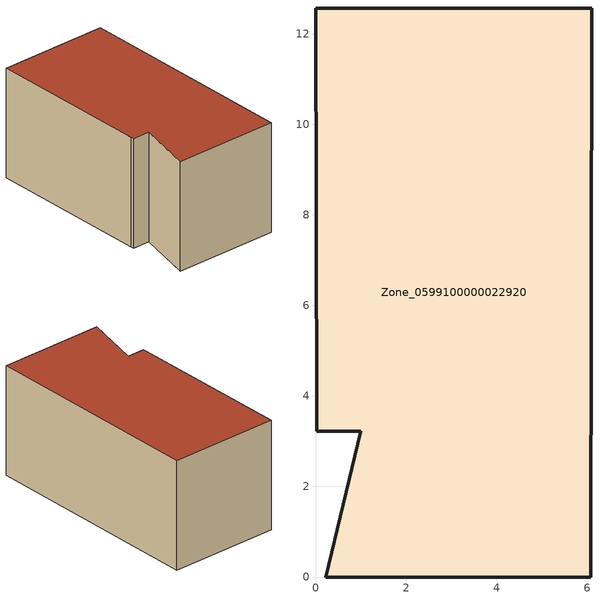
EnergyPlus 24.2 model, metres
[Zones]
Zone_0599100000022920
 floor ground (C_G): 0.22,0 0.99,3.22 0.02,3.22 0.02,3.42 0,12.57 6.09,12.57 6.08,0 z0
 wall outside (C_F): 0.22,0 6.08,0 6.09,12.57 0,12.57 0.02,3.42 0.02,3.22 0.99,3.22 0.22,0 z0:6.09
 roof outside (C_R): 0.99,3.22 0.22,0 6.08,0 6.09,12.57 0,12.57 0.02,3.42 0.02,3.22 z6.09
[BUILDING]
Pand.0599100000022920: North Axis=0; Terrain=City; Loads Convergence Tolerance Value=0.04; Temperature Convergence Tolerance Value=0.4; Solar Distribution=FullExterior; Maximum Number of Warmup Days=25; Minimum Number of Warmup Days=1
[Site:Location]
Rotterdam.The.Hague.AP_ZH_NLD Design_Conditions: Latitude=51.96; Longitude=4.45; Time Zone=1; Elevation=-4.5
[SITE:GROUNDTEMPERATURE:BUILDINGSURFACE]
18, 18, 18, 18, 18, 18, 18, 18, 18, 18, 18, 18
[MATERIAL] Thermal Absorptance=0.9; Solar Absorptance=0.7; Visible Absorptance=0.7
Name | Roughness | Thickness | Conductivity | Density | Specific Heat
G.TC.1946-1964 | MediumSmooth | 0.15 | 1 | 540 | 1210
F.TC.1946-1964 | Rough | 0.3 | 0.857143 | 1920 | 840
R.TC.1946-1964 | MediumRough | 0.2 | 0.235294 | 1500 | 1000
[CONSTRUCTION]
C_G: G.TC.1946-1964
C_F: F.TC.1946-1964
C_R: R.TC.1946-1964
[ZONE]
Zone_0599100000022920: Type=1; Multiplier=1; Ceiling Height=Autocalculate; Volume=Autocalculate; Floor Area=autocalculate; Part of Total Floor Area=Yes
[ZONEINFILTRATION:DESIGNFLOWRATE]
Infil_Zone_0599100000022920: Zone or ZoneList or Space or SpaceList=Zone_0599100000022920; Schedule=AlwaysOn; Design Flow Rate Calculation Method=Flow/Area; Flow Rate per Floor Area=0.003; Constant Term Coefficient=1; Temperature Term Coefficient=0; Velocity Term Coefficient=0; Velocity Squared Term Coefficient=0
[HVACTEMPLATE:ZONE:IDEALLOADSAIRSYSTEM]
Zone_0599100000022920: Maximum Heating Supply Air Temperature=50; Minimum Cooling Supply Air Temperature=13; Maximum Heating Supply Air Humidity Ratio=0.0156; Minimum Cooling Supply Air Humidity Ratio=0.0077; Heating Limit=NoLimit; Cooling Limit=NoLimit; Dehumidification Control Type=ConstantSensibleHeatRatio; Cooling Sensible Heat Ratio=0.7; Dehumidification Setpoint=60; Humidification Control Type=None; Humidification Setpoint=30; Outdoor Air Method=None; Outdoor Air Flow Rate per Person=0.00944; Outdoor Air Flow Rate per Zone Floor Area=0; Outdoor Air Flow Rate per Zone=0; Demand Controlled Ventilation Type=None; Outdoor Air Economizer Type=NoEconomizer; Heat Recovery Type=None; Sensible Heat Recovery Effectiveness=0.7; Latent Heat Recovery Effectiveness=0.65
[ZONECONTROL:THERMOSTAT]
ThermostatControl_Zone_0599100000022920: Zone or ZoneList=Zone_0599100000022920; Control Type Schedule=DualSetpointControlType; Control 1=Thermostat_Zone_0599100000022920; Temperature Difference Between Cutout And Setpoint=0
[THERMOSTATSETPOINT:DUALSETPOINT]
Thermostat_Zone_0599100000022920: Heating Setpoint Temperature Schedule=HeatingSetpoint_Zone_0599100000022920; Cooling Setpoint Temperature Schedule=CoolingSetpoint_Zone_0599100000022920
[SCHEDULE:COMPACT]
HeatingSetpoint_Zone_0599100000022920: Through: 12/31, For: AllDays, Until: 24:00, 21
CoolingSetpoint_Zone_0599100000022920: Through: 12/31, For: AllDays, Until: 24:00, 24
DualSetpointControlType: Through: 12/31, For: AllDays, Until: 24:00, 4
AlwaysOn: Through: 12/31, For: AllDays, Until: 24:00, 1
